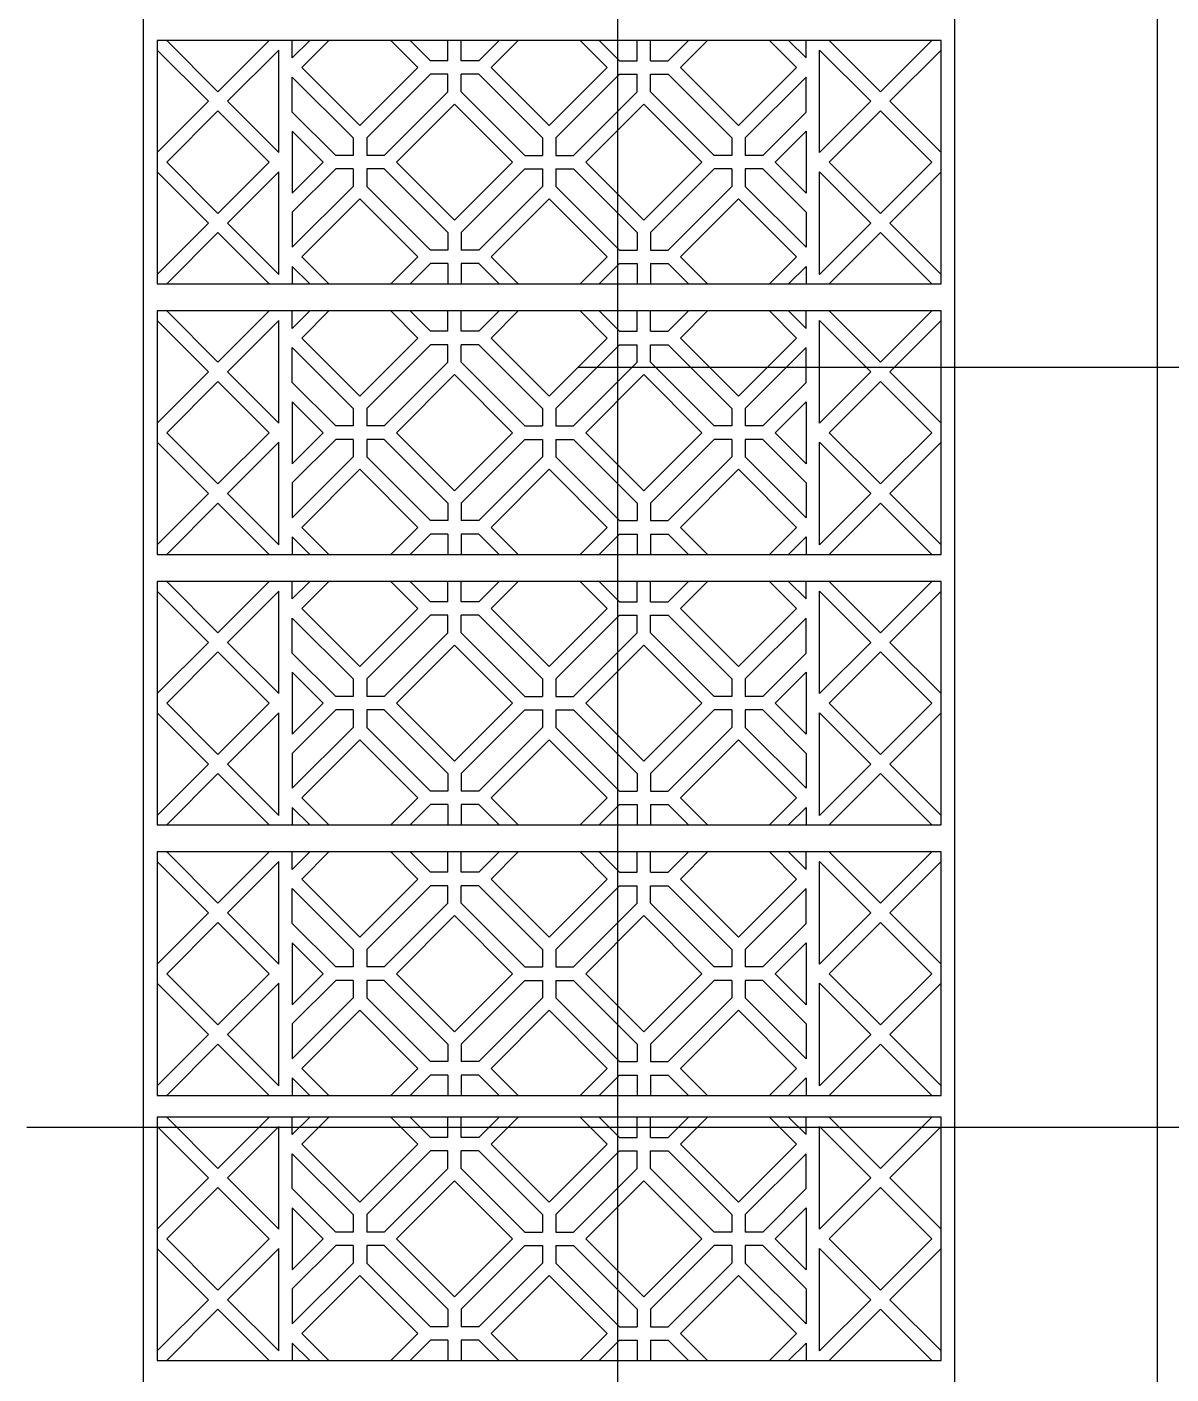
# Model space of a CAD drawing. Header units: metres. Extents: x 204 to 5299, y 190 to 6956.
# Drawn here: x 1020 to 1867, y 3712 to 4708 of the extents above; entities that cross this region are included whole.
import ezdxf

# ---------------------------------------------------------------- set-up
doc = ezdxf.new("R2010")
doc.units = ezdxf.units.M
for name, color, linetype in [('4', 4, 'Continuous'), ('7', 7, 'Continuous'), ('DIM', 3, 'Continuous')]:
    doc.layers.add(name, color=color, linetype=linetype)
doc.dimstyles.get("Standard").update_dxf_attribs({"dimtxt": 2.5, "dimasz": 2.5, "dimexe": 1.25, "dimexo": 0.625, "dimtad": 1, "dimcen": 2.5, "dimazin": 3, "dimtfac": 1, "dimtmove": 0, "dimatfit": 3})

msp = doc.modelspace()

# ---------------------------------------------------------------- linework, layer by layer
at = {"layer": '4'}
for p, q in [((1106.6, 3302.48), (1106.6, 5638.8)), ((1706.6, 3302.48), (1706.6, 5638.8)), ((1856.6, 3152.48), (1856.6, 5342.48))]:
    msp.add_line(p, q, dxfattribs=at)
at = {"layer": '7'}
for p, q in [((1116.6, 4691.42), (1154.53, 4653.49)), ((1123.68, 4698.49), (1161.6, 4660.57)), ((1199.53, 4698.49), (1161.6, 4660.57)), ((1206.6, 4691.42), (1168.68, 4653.49)), ((1206.6, 4615.57), (1206.6, 4691.42)), ((1229.53, 4698.49), (1216.6, 4685.57)), ((1216.6, 4685.57), (1216.6, 4698.49)), ((1243.68, 4698.49), (1223.68, 4678.49)), ((1309.53, 4678.49), (1289.53, 4698.49)), ((1318.68, 4683.49), (1303.68, 4698.49)), ((1331.6, 4683.49), (1331.6, 4698.49)), ((1341.6, 4683.49), (1341.6, 4698.49)), ((1354.53, 4683.49), (1369.53, 4698.49)), ((1363.68, 4678.49), (1383.68, 4698.49)), ((1429.53, 4698.49), (1449.53, 4678.49)), ((1443.68, 4698.49), (1458.68, 4683.49)), ((1471.6, 4683.49), (1471.6, 4698.49)), ((1481.6, 4683.49), (1481.6, 4698.49)), ((1509.53, 4698.49), (1494.53, 4683.49)), ((1523.68, 4698.49), (1503.68, 4678.49)), ((1589.53, 4678.49), (1569.53, 4698.49)), ((1596.6, 4685.57), (1583.68, 4698.49)), ((1596.6, 4685.57), (1596.6, 4698.49)), ((1606.6, 4615.57), (1606.6, 4691.42)), ((1606.6, 4691.42), (1644.53, 4653.49)), ((1613.68, 4698.49), (1651.6, 4660.57)), ((1689.53, 4698.49), (1651.6, 4660.57)), ((1696.6, 4691.42), (1658.68, 4653.49)), ((1331.6, 4683.49), (1318.68, 4683.49)), ((1331.6, 4683.49), (1318.68, 4683.49)), ((1354.53, 4683.49), (1341.6, 4683.49)), ((1354.53, 4683.49), (1341.6, 4683.49)), ((1458.68, 4683.49), (1471.6, 4683.49)), ((1458.68, 4683.49), (1471.6, 4683.49)), ((1481.6, 4683.49), (1494.53, 4683.49)), ((1481.6, 4683.49), (1494.53, 4683.49)), ((1216.6, 4671.42), (1261.6, 4626.42)), ((1216.6, 4645.57), (1216.6, 4671.42)), ((1223.68, 4678.49), (1266.6, 4635.57)), ((1266.6, 4635.57), (1309.53, 4678.49)), ((1271.6, 4626.42), (1318.68, 4673.49)), ((1331.6, 4673.49), (1318.68, 4673.49)), ((1331.6, 4660.57), (1331.6, 4673.49)), ((1341.6, 4660.57), (1341.6, 4673.49)), ((1354.53, 4673.49), (1341.6, 4673.49)), ((1401.6, 4626.42), (1354.53, 4673.49)), ((1406.6, 4635.57), (1363.68, 4678.49)), ((1449.53, 4678.49), (1406.6, 4635.57)), ((1458.68, 4673.49), (1411.6, 4626.42)), ((1458.68, 4673.49), (1471.6, 4673.49)), ((1471.6, 4660.57), (1471.6, 4673.49)), ((1481.6, 4660.57), (1481.6, 4673.49)), ((1481.6, 4673.49), (1494.53, 4673.49)), ((1494.53, 4673.49), (1541.6, 4626.42)), ((1503.68, 4678.49), (1546.6, 4635.57)), ((1546.6, 4635.57), (1589.53, 4678.49)), ((1551.6, 4626.42), (1596.6, 4671.42)), ((1596.6, 4645.57), (1596.6, 4671.42)), ((1154.53, 4653.49), (1116.6, 4615.57)), ((1168.68, 4653.49), (1206.6, 4615.57)), ((1284.53, 4613.49), (1331.6, 4660.57)), ((1293.68, 4608.49), (1336.6, 4651.42)), ((1379.53, 4608.49), (1336.6, 4651.42)), ((1388.68, 4613.49), (1341.6, 4660.57)), ((1471.6, 4660.57), (1424.53, 4613.49)), ((1476.6, 4651.42), (1433.68, 4608.49)), ((1476.6, 4651.42), (1519.53, 4608.49)), ((1481.6, 4660.57), (1528.68, 4613.49)), ((1644.53, 4653.49), (1606.6, 4615.57)), ((1658.68, 4653.49), (1696.6, 4615.57)), ((1161.6, 4646.42), (1123.68, 4608.49)), ((1161.6, 4646.42), (1199.53, 4608.49)), ((1216.6, 4645.57), (1248.68, 4613.49)), ((1596.6, 4645.57), (1564.53, 4613.49)), ((1651.6, 4646.42), (1613.68, 4608.49)), ((1651.6, 4646.42), (1689.53, 4608.49)), ((1216.6, 4631.42), (1239.53, 4608.49)), ((1216.6, 4631.42), (1216.6, 4585.57)), ((1261.6, 4626.42), (1261.6, 4613.49)), ((1271.6, 4626.42), (1271.6, 4613.49)), ((1401.6, 4626.42), (1401.6, 4613.49)), ((1411.6, 4626.42), (1411.6, 4613.49)), ((1541.6, 4626.42), (1541.6, 4613.49)), ((1551.6, 4626.42), (1551.6, 4613.49)), ((1596.6, 4631.42), (1573.68, 4608.49)), ((1596.6, 4631.42), (1596.6, 4585.57)), ((1261.6, 4613.49), (1248.68, 4613.49)), ((1284.53, 4613.49), (1271.6, 4613.49)), ((1388.68, 4613.49), (1401.6, 4613.49)), ((1411.6, 4613.49), (1424.53, 4613.49)), ((1541.6, 4613.49), (1528.68, 4613.49)), ((1564.53, 4613.49), (1551.6, 4613.49)), ((1161.6, 4570.57), (1123.68, 4608.49)), ((1161.6, 4570.57), (1199.53, 4608.49)), ((1216.6, 4585.57), (1239.53, 4608.49)), ((1216.6, 4571.42), (1248.68, 4603.49)), ((1261.6, 4603.49), (1248.68, 4603.49)), ((1261.6, 4603.49), (1261.6, 4590.57)), ((1271.6, 4603.49), (1271.6, 4590.57)), ((1284.53, 4603.49), (1271.6, 4603.49)), ((1284.53, 4603.49), (1331.6, 4556.42)), ((1293.68, 4608.49), (1336.6, 4565.57)), ((1379.53, 4608.49), (1336.6, 4565.57)), ((1388.68, 4603.49), (1341.6, 4556.42)), ((1388.68, 4603.49), (1401.6, 4603.49)), ((1388.68, 4603.49), (1401.6, 4603.49)), ((1401.6, 4603.49), (1401.6, 4590.57)), ((1411.6, 4603.49), (1424.53, 4603.49)), ((1411.6, 4603.49), (1424.53, 4603.49)), ((1411.6, 4603.49), (1411.6, 4590.57)), ((1471.6, 4556.42), (1424.53, 4603.49)), ((1476.6, 4565.57), (1433.68, 4608.49)), ((1476.6, 4565.57), (1519.53, 4608.49)), ((1481.6, 4556.42), (1528.68, 4603.49)), ((1541.6, 4603.49), (1528.68, 4603.49)), ((1541.6, 4603.49), (1541.6, 4590.57)), ((1551.6, 4603.49), (1551.6, 4590.57)), ((1564.53, 4603.49), (1551.6, 4603.49)), ((1596.6, 4571.42), (1564.53, 4603.49)), ((1596.6, 4585.57), (1573.68, 4608.49)), ((1651.6, 4570.57), (1613.68, 4608.49)), ((1651.6, 4570.57), (1689.53, 4608.49)), ((1154.53, 4563.49), (1116.6, 4601.42)), ((1168.68, 4563.49), (1206.6, 4601.42)), ((1206.6, 4525.57), (1206.6, 4601.42)), ((1644.53, 4563.49), (1606.6, 4601.42)), ((1606.6, 4525.57), (1606.6, 4601.42)), ((1658.68, 4563.49), (1696.6, 4601.42)), ((1216.6, 4545.57), (1261.6, 4590.57)), ((1271.6, 4590.57), (1318.68, 4543.49)), ((1401.6, 4590.57), (1354.53, 4543.49)), ((1458.68, 4543.49), (1411.6, 4590.57)), ((1494.53, 4543.49), (1541.6, 4590.57)), ((1551.6, 4590.57), (1596.6, 4545.57)), ((1223.68, 4538.49), (1266.6, 4581.42)), ((1266.6, 4581.42), (1309.53, 4538.49)), ((1406.6, 4581.42), (1363.68, 4538.49)), ((1449.53, 4538.49), (1406.6, 4581.42)), ((1503.68, 4538.49), (1546.6, 4581.42)), ((1546.6, 4581.42), (1589.53, 4538.49)), ((1116.6, 4525.57), (1154.53, 4563.49)), ((1206.6, 4525.57), (1168.68, 4563.49)), ((1216.6, 4571.42), (1216.6, 4545.57)), ((1596.6, 4571.42), (1596.6, 4545.57)), ((1606.6, 4525.57), (1644.53, 4563.49)), ((1696.6, 4525.57), (1658.68, 4563.49)), ((1123.68, 4518.49), (1161.6, 4556.42)), ((1199.53, 4518.49), (1161.6, 4556.42)), ((1331.6, 4556.42), (1331.6, 4543.49)), ((1341.6, 4556.42), (1341.6, 4543.49)), ((1471.6, 4556.42), (1471.6, 4543.49)), ((1481.6, 4556.42), (1481.6, 4543.49)), ((1613.68, 4518.49), (1651.6, 4556.42)), ((1689.53, 4518.49), (1651.6, 4556.42)), ((1331.6, 4543.49), (1318.68, 4543.49)), ((1354.53, 4543.49), (1341.6, 4543.49)), ((1458.68, 4543.49), (1471.6, 4543.49)), ((1481.6, 4543.49), (1494.53, 4543.49)), ((1243.68, 4518.49), (1223.68, 4538.49)), ((1309.53, 4538.49), (1289.53, 4518.49)), ((1318.68, 4533.49), (1303.68, 4518.49)), ((1331.6, 4533.49), (1318.68, 4533.49)), ((1331.6, 4533.49), (1331.6, 4518.49)), ((1341.6, 4533.49), (1341.6, 4518.49)), ((1354.53, 4533.49), (1341.6, 4533.49)), ((1354.53, 4533.49), (1369.53, 4518.49)), ((1363.68, 4538.49), (1383.68, 4518.49)), ((1429.53, 4518.49), (1449.53, 4538.49)), ((1443.68, 4518.49), (1458.68, 4533.49)), ((1458.68, 4533.49), (1471.6, 4533.49)), ((1471.6, 4533.49), (1471.6, 4518.49)), ((1481.6, 4533.49), (1494.53, 4533.49)), ((1481.6, 4533.49), (1481.6, 4518.49)), ((1509.53, 4518.49), (1494.53, 4533.49)), ((1523.68, 4518.49), (1503.68, 4538.49)), ((1589.53, 4538.49), (1569.53, 4518.49)), ((1216.6, 4531.42), (1216.6, 4518.49)), ((1229.53, 4518.49), (1216.6, 4531.42)), ((1596.6, 4531.42), (1583.68, 4518.49)), ((1596.6, 4531.42), (1596.6, 4518.49)), ((1123.68, 4498.49), (1161.6, 4460.57)), ((1199.53, 4498.49), (1161.6, 4460.57)), ((1229.53, 4498.49), (1216.6, 4485.57)), ((1216.6, 4485.57), (1216.6, 4498.49)), ((1243.68, 4498.49), (1223.68, 4478.49)), ((1309.53, 4478.49), (1289.53, 4498.49)), ((1318.68, 4483.49), (1303.68, 4498.49)), ((1331.6, 4483.49), (1331.6, 4498.49)), ((1341.6, 4483.49), (1341.6, 4498.49)), ((1354.53, 4483.49), (1369.53, 4498.49)), ((1363.68, 4478.49), (1383.68, 4498.49)), ((1429.53, 4498.49), (1449.53, 4478.49)), ((1443.68, 4498.49), (1458.68, 4483.49)), ((1471.6, 4483.49), (1471.6, 4498.49)), ((1481.6, 4483.49), (1481.6, 4498.49)), ((1509.53, 4498.49), (1494.53, 4483.49)), ((1523.68, 4498.49), (1503.68, 4478.49)), ((1589.53, 4478.49), (1569.53, 4498.49)), ((1596.6, 4485.57), (1583.68, 4498.49)), ((1596.6, 4485.57), (1596.6, 4498.49)), ((1613.68, 4498.49), (1651.6, 4460.57)), ((1689.53, 4498.49), (1651.6, 4460.57)), ((1116.6, 4491.42), (1154.53, 4453.49)), ((1206.6, 4491.42), (1168.68, 4453.49)), ((1206.6, 4415.57), (1206.6, 4491.42)), ((1331.6, 4483.49), (1318.68, 4483.49)), ((1331.6, 4483.49), (1318.68, 4483.49)), ((1354.53, 4483.49), (1341.6, 4483.49)), ((1354.53, 4483.49), (1341.6, 4483.49)), ((1458.68, 4483.49), (1471.6, 4483.49)), ((1458.68, 4483.49), (1471.6, 4483.49)), ((1481.6, 4483.49), (1494.53, 4483.49)), ((1481.6, 4483.49), (1494.53, 4483.49)), ((1606.6, 4415.57), (1606.6, 4491.42)), ((1606.6, 4491.42), (1644.53, 4453.49)), ((1696.6, 4491.42), (1658.68, 4453.49)), ((1223.68, 4478.49), (1266.6, 4435.57)), ((1266.6, 4435.57), (1309.53, 4478.49)), ((1271.6, 4426.42), (1318.68, 4473.49)), ((1331.6, 4473.49), (1318.68, 4473.49)), ((1331.6, 4460.57), (1331.6, 4473.49)), ((1341.6, 4460.57), (1341.6, 4473.49)), ((1354.53, 4473.49), (1341.6, 4473.49)), ((1401.6, 4426.42), (1354.53, 4473.49)), ((1406.6, 4435.57), (1363.68, 4478.49)), ((1449.53, 4478.49), (1406.6, 4435.57)), ((1458.68, 4473.49), (1411.6, 4426.42)), ((1458.68, 4473.49), (1471.6, 4473.49)), ((1471.6, 4460.57), (1471.6, 4473.49)), ((1481.6, 4460.57), (1481.6, 4473.49)), ((1481.6, 4473.49), (1494.53, 4473.49)), ((1494.53, 4473.49), (1541.6, 4426.42)), ((1503.68, 4478.49), (1546.6, 4435.57)), ((1546.6, 4435.57), (1589.53, 4478.49)), ((1216.6, 4471.42), (1261.6, 4426.42)), ((1216.6, 4445.57), (1216.6, 4471.42)), ((1551.6, 4426.42), (1596.6, 4471.42)), ((1596.6, 4445.57), (1596.6, 4471.42)), ((1154.53, 4453.49), (1116.6, 4415.57)), ((1168.68, 4453.49), (1206.6, 4415.57)), ((1284.53, 4413.49), (1331.6, 4460.57)), ((1388.68, 4413.49), (1341.6, 4460.57)), ((1471.6, 4460.57), (1424.53, 4413.49)), ((1481.6, 4460.57), (1528.68, 4413.49)), ((1644.53, 4453.49), (1606.6, 4415.57)), ((1658.68, 4453.49), (1696.6, 4415.57)), ((1161.6, 4446.42), (1123.68, 4408.49)), ((1161.6, 4446.42), (1199.53, 4408.49)), ((1216.6, 4445.57), (1248.68, 4413.49)), ((1293.68, 4408.49), (1336.6, 4451.42)), ((1379.53, 4408.49), (1336.6, 4451.42)), ((1476.6, 4451.42), (1433.68, 4408.49)), ((1476.6, 4451.42), (1519.53, 4408.49)), ((1596.6, 4445.57), (1564.53, 4413.49)), ((1651.6, 4446.42), (1613.68, 4408.49)), ((1651.6, 4446.42), (1689.53, 4408.49)), ((1216.6, 4431.42), (1239.53, 4408.49)), ((1216.6, 4431.42), (1216.6, 4385.57)), ((1261.6, 4426.42), (1261.6, 4413.49)), ((1271.6, 4426.42), (1271.6, 4413.49)), ((1401.6, 4426.42), (1401.6, 4413.49)), ((1411.6, 4426.42), (1411.6, 4413.49)), ((1541.6, 4426.42), (1541.6, 4413.49)), ((1551.6, 4426.42), (1551.6, 4413.49)), ((1596.6, 4431.42), (1573.68, 4408.49)), ((1596.6, 4431.42), (1596.6, 4385.57)), ((1261.6, 4413.49), (1248.68, 4413.49)), ((1284.53, 4413.49), (1271.6, 4413.49)), ((1388.68, 4413.49), (1401.6, 4413.49)), ((1411.6, 4413.49), (1424.53, 4413.49)), ((1541.6, 4413.49), (1528.68, 4413.49)), ((1564.53, 4413.49), (1551.6, 4413.49)), ((1161.6, 4370.57), (1123.68, 4408.49)), ((1161.6, 4370.57), (1199.53, 4408.49)), ((1216.6, 4385.57), (1239.53, 4408.49)), ((1216.6, 4371.42), (1248.68, 4403.49)), ((1261.6, 4403.49), (1248.68, 4403.49)), ((1261.6, 4403.49), (1261.6, 4390.57)), ((1271.6, 4403.49), (1271.6, 4390.57)), ((1284.53, 4403.49), (1271.6, 4403.49)), ((1284.53, 4403.49), (1331.6, 4356.42)), ((1293.68, 4408.49), (1336.6, 4365.57)), ((1379.53, 4408.49), (1336.6, 4365.57)), ((1388.68, 4403.49), (1341.6, 4356.42)), ((1388.68, 4403.49), (1401.6, 4403.49)), ((1388.68, 4403.49), (1401.6, 4403.49)), ((1401.6, 4403.49), (1401.6, 4390.57)), ((1411.6, 4403.49), (1424.53, 4403.49)), ((1411.6, 4403.49), (1424.53, 4403.49)), ((1411.6, 4403.49), (1411.6, 4390.57)), ((1471.6, 4356.42), (1424.53, 4403.49)), ((1476.6, 4365.57), (1433.68, 4408.49)), ((1476.6, 4365.57), (1519.53, 4408.49)), ((1481.6, 4356.42), (1528.68, 4403.49)), ((1541.6, 4403.49), (1528.68, 4403.49)), ((1541.6, 4403.49), (1541.6, 4390.57)), ((1551.6, 4403.49), (1551.6, 4390.57)), ((1564.53, 4403.49), (1551.6, 4403.49)), ((1596.6, 4371.42), (1564.53, 4403.49)), ((1596.6, 4385.57), (1573.68, 4408.49)), ((1651.6, 4370.57), (1613.68, 4408.49)), ((1651.6, 4370.57), (1689.53, 4408.49)), ((1154.53, 4363.49), (1116.6, 4401.42)), ((1168.68, 4363.49), (1206.6, 4401.42)), ((1206.6, 4325.57), (1206.6, 4401.42)), ((1644.53, 4363.49), (1606.6, 4401.42)), ((1606.6, 4325.57), (1606.6, 4401.42)), ((1658.68, 4363.49), (1696.6, 4401.42)), ((1216.6, 4345.57), (1261.6, 4390.57)), ((1271.6, 4390.57), (1318.68, 4343.49)), ((1401.6, 4390.57), (1354.53, 4343.49)), ((1458.68, 4343.49), (1411.6, 4390.57)), ((1494.53, 4343.49), (1541.6, 4390.57)), ((1551.6, 4390.57), (1596.6, 4345.57)), ((1223.68, 4338.49), (1266.6, 4381.42)), ((1266.6, 4381.42), (1309.53, 4338.49)), ((1406.6, 4381.42), (1363.68, 4338.49)), ((1449.53, 4338.49), (1406.6, 4381.42)), ((1503.68, 4338.49), (1546.6, 4381.42)), ((1546.6, 4381.42), (1589.53, 4338.49)), ((1116.6, 4325.57), (1154.53, 4363.49)), ((1206.6, 4325.57), (1168.68, 4363.49)), ((1216.6, 4371.42), (1216.6, 4345.57)), ((1596.6, 4371.42), (1596.6, 4345.57)), ((1606.6, 4325.57), (1644.53, 4363.49)), ((1696.6, 4325.57), (1658.68, 4363.49)), ((1123.68, 4318.49), (1161.6, 4356.42)), ((1199.53, 4318.49), (1161.6, 4356.42)), ((1331.6, 4356.42), (1331.6, 4343.49)), ((1341.6, 4356.42), (1341.6, 4343.49)), ((1471.6, 4356.42), (1471.6, 4343.49)), ((1481.6, 4356.42), (1481.6, 4343.49)), ((1613.68, 4318.49), (1651.6, 4356.42)), ((1689.53, 4318.49), (1651.6, 4356.42)), ((1331.6, 4343.49), (1318.68, 4343.49)), ((1354.53, 4343.49), (1341.6, 4343.49)), ((1458.68, 4343.49), (1471.6, 4343.49)), ((1481.6, 4343.49), (1494.53, 4343.49)), ((1243.68, 4318.49), (1223.68, 4338.49)), ((1309.53, 4338.49), (1289.53, 4318.49)), ((1318.68, 4333.49), (1303.68, 4318.49)), ((1331.6, 4333.49), (1318.68, 4333.49)), ((1331.6, 4333.49), (1331.6, 4318.49)), ((1341.6, 4333.49), (1341.6, 4318.49)), ((1354.53, 4333.49), (1341.6, 4333.49)), ((1354.53, 4333.49), (1369.53, 4318.49)), ((1363.68, 4338.49), (1383.68, 4318.49)), ((1429.53, 4318.49), (1449.53, 4338.49)), ((1443.68, 4318.49), (1458.68, 4333.49)), ((1458.68, 4333.49), (1471.6, 4333.49)), ((1471.6, 4333.49), (1471.6, 4318.49)), ((1481.6, 4333.49), (1494.53, 4333.49)), ((1481.6, 4333.49), (1481.6, 4318.49)), ((1509.53, 4318.49), (1494.53, 4333.49)), ((1523.68, 4318.49), (1503.68, 4338.49)), ((1589.53, 4338.49), (1569.53, 4318.49)), ((1216.6, 4331.42), (1216.6, 4318.49)), ((1229.53, 4318.49), (1216.6, 4331.42)), ((1596.6, 4331.42), (1583.68, 4318.49)), ((1596.6, 4331.42), (1596.6, 4318.49)), ((1123.68, 4298.49), (1161.6, 4260.57)), ((1199.53, 4298.49), (1161.6, 4260.57)), ((1229.53, 4298.49), (1216.6, 4285.57)), ((1216.6, 4285.57), (1216.6, 4298.49)), ((1243.68, 4298.49), (1223.68, 4278.49)), ((1309.53, 4278.49), (1289.53, 4298.49)), ((1318.68, 4283.49), (1303.68, 4298.49)), ((1331.6, 4283.49), (1331.6, 4298.49)), ((1341.6, 4283.49), (1341.6, 4298.49)), ((1354.53, 4283.49), (1369.53, 4298.49)), ((1363.68, 4278.49), (1383.68, 4298.49)), ((1429.53, 4298.49), (1449.53, 4278.49)), ((1443.68, 4298.49), (1458.68, 4283.49)), ((1471.6, 4283.49), (1471.6, 4298.49)), ((1481.6, 4283.49), (1481.6, 4298.49)), ((1509.53, 4298.49), (1494.53, 4283.49)), ((1523.68, 4298.49), (1503.68, 4278.49)), ((1589.53, 4278.49), (1569.53, 4298.49)), ((1596.6, 4285.57), (1583.68, 4298.49)), ((1596.6, 4285.57), (1596.6, 4298.49)), ((1613.68, 4298.49), (1651.6, 4260.57)), ((1689.53, 4298.49), (1651.6, 4260.57)), ((1116.6, 4291.42), (1154.53, 4253.49)), ((1206.6, 4291.42), (1168.68, 4253.49)), ((1206.6, 4215.57), (1206.6, 4291.42)), ((1331.6, 4283.49), (1318.68, 4283.49)), ((1331.6, 4283.49), (1318.68, 4283.49)), ((1354.53, 4283.49), (1341.6, 4283.49)), ((1354.53, 4283.49), (1341.6, 4283.49)), ((1458.68, 4283.49), (1471.6, 4283.49)), ((1458.68, 4283.49), (1471.6, 4283.49)), ((1481.6, 4283.49), (1494.53, 4283.49)), ((1481.6, 4283.49), (1494.53, 4283.49)), ((1606.6, 4215.57), (1606.6, 4291.42)), ((1606.6, 4291.42), (1644.53, 4253.49)), ((1696.6, 4291.42), (1658.68, 4253.49)), ((1223.68, 4278.49), (1266.6, 4235.57)), ((1266.6, 4235.57), (1309.53, 4278.49)), ((1271.6, 4226.42), (1318.68, 4273.49)), ((1331.6, 4273.49), (1318.68, 4273.49)), ((1331.6, 4260.57), (1331.6, 4273.49)), ((1341.6, 4260.57), (1341.6, 4273.49)), ((1354.53, 4273.49), (1341.6, 4273.49)), ((1401.6, 4226.42), (1354.53, 4273.49)), ((1406.6, 4235.57), (1363.68, 4278.49)), ((1449.53, 4278.49), (1406.6, 4235.57)), ((1458.68, 4273.49), (1411.6, 4226.42)), ((1458.68, 4273.49), (1471.6, 4273.49)), ((1471.6, 4260.57), (1471.6, 4273.49)), ((1481.6, 4260.57), (1481.6, 4273.49)), ((1481.6, 4273.49), (1494.53, 4273.49)), ((1494.53, 4273.49), (1541.6, 4226.42)), ((1503.68, 4278.49), (1546.6, 4235.57)), ((1546.6, 4235.57), (1589.53, 4278.49)), ((1216.6, 4271.42), (1261.6, 4226.42)), ((1216.6, 4245.57), (1216.6, 4271.42)), ((1551.6, 4226.42), (1596.6, 4271.42)), ((1596.6, 4245.57), (1596.6, 4271.42)), ((1154.53, 4253.49), (1116.6, 4215.57)), ((1168.68, 4253.49), (1206.6, 4215.57)), ((1284.53, 4213.49), (1331.6, 4260.57)), ((1388.68, 4213.49), (1341.6, 4260.57)), ((1471.6, 4260.57), (1424.53, 4213.49)), ((1481.6, 4260.57), (1528.68, 4213.49)), ((1644.53, 4253.49), (1606.6, 4215.57)), ((1658.68, 4253.49), (1696.6, 4215.57)), ((1161.6, 4246.42), (1123.68, 4208.49)), ((1161.6, 4246.42), (1199.53, 4208.49)), ((1216.6, 4245.57), (1248.68, 4213.49)), ((1293.68, 4208.49), (1336.6, 4251.42)), ((1379.53, 4208.49), (1336.6, 4251.42)), ((1476.6, 4251.42), (1433.68, 4208.49)), ((1476.6, 4251.42), (1519.53, 4208.49)), ((1596.6, 4245.57), (1564.53, 4213.49)), ((1651.6, 4246.42), (1613.68, 4208.49)), ((1651.6, 4246.42), (1689.53, 4208.49)), ((1216.6, 4231.42), (1239.53, 4208.49)), ((1216.6, 4231.42), (1216.6, 4185.57)), ((1261.6, 4226.42), (1261.6, 4213.49)), ((1271.6, 4226.42), (1271.6, 4213.49)), ((1401.6, 4226.42), (1401.6, 4213.49)), ((1411.6, 4226.42), (1411.6, 4213.49)), ((1541.6, 4226.42), (1541.6, 4213.49)), ((1551.6, 4226.42), (1551.6, 4213.49)), ((1596.6, 4231.42), (1573.68, 4208.49)), ((1596.6, 4231.42), (1596.6, 4185.57)), ((1261.6, 4213.49), (1248.68, 4213.49)), ((1284.53, 4213.49), (1271.6, 4213.49)), ((1388.68, 4213.49), (1401.6, 4213.49)), ((1411.6, 4213.49), (1424.53, 4213.49)), ((1541.6, 4213.49), (1528.68, 4213.49)), ((1564.53, 4213.49), (1551.6, 4213.49)), ((1161.6, 4170.57), (1123.68, 4208.49)), ((1161.6, 4170.57), (1199.53, 4208.49)), ((1216.6, 4185.57), (1239.53, 4208.49)), ((1216.6, 4171.42), (1248.68, 4203.49)), ((1261.6, 4203.49), (1248.68, 4203.49)), ((1261.6, 4203.49), (1261.6, 4190.57)), ((1271.6, 4203.49), (1271.6, 4190.57)), ((1284.53, 4203.49), (1271.6, 4203.49)), ((1284.53, 4203.49), (1331.6, 4156.42)), ((1293.68, 4208.49), (1336.6, 4165.57)), ((1379.53, 4208.49), (1336.6, 4165.57)), ((1388.68, 4203.49), (1341.6, 4156.42)), ((1388.68, 4203.49), (1401.6, 4203.49)), ((1388.68, 4203.49), (1401.6, 4203.49)), ((1401.6, 4203.49), (1401.6, 4190.57)), ((1411.6, 4203.49), (1424.53, 4203.49)), ((1411.6, 4203.49), (1424.53, 4203.49)), ((1411.6, 4203.49), (1411.6, 4190.57)), ((1471.6, 4156.42), (1424.53, 4203.49)), ((1476.6, 4165.57), (1433.68, 4208.49)), ((1476.6, 4165.57), (1519.53, 4208.49)), ((1481.6, 4156.42), (1528.68, 4203.49)), ((1541.6, 4203.49), (1528.68, 4203.49)), ((1541.6, 4203.49), (1541.6, 4190.57)), ((1551.6, 4203.49), (1551.6, 4190.57)), ((1564.53, 4203.49), (1551.6, 4203.49)), ((1596.6, 4171.42), (1564.53, 4203.49)), ((1596.6, 4185.57), (1573.68, 4208.49)), ((1651.6, 4170.57), (1613.68, 4208.49)), ((1651.6, 4170.57), (1689.53, 4208.49)), ((1154.53, 4163.49), (1116.6, 4201.42)), ((1168.68, 4163.49), (1206.6, 4201.42)), ((1206.6, 4125.57), (1206.6, 4201.42)), ((1644.53, 4163.49), (1606.6, 4201.42)), ((1606.6, 4125.57), (1606.6, 4201.42)), ((1658.68, 4163.49), (1696.6, 4201.42)), ((1216.6, 4145.57), (1261.6, 4190.57)), ((1271.6, 4190.57), (1318.68, 4143.49)), ((1401.6, 4190.57), (1354.53, 4143.49)), ((1458.68, 4143.49), (1411.6, 4190.57)), ((1494.53, 4143.49), (1541.6, 4190.57)), ((1551.6, 4190.57), (1596.6, 4145.57)), ((1223.68, 4138.49), (1266.6, 4181.42)), ((1266.6, 4181.42), (1309.53, 4138.49)), ((1406.6, 4181.42), (1363.68, 4138.49)), ((1449.53, 4138.49), (1406.6, 4181.42)), ((1503.68, 4138.49), (1546.6, 4181.42)), ((1546.6, 4181.42), (1589.53, 4138.49)), ((1116.6, 4125.57), (1154.53, 4163.49)), ((1206.6, 4125.57), (1168.68, 4163.49)), ((1216.6, 4171.42), (1216.6, 4145.57)), ((1596.6, 4171.42), (1596.6, 4145.57)), ((1606.6, 4125.57), (1644.53, 4163.49)), ((1696.6, 4125.57), (1658.68, 4163.49)), ((1123.68, 4118.49), (1161.6, 4156.42)), ((1199.53, 4118.49), (1161.6, 4156.42)), ((1331.6, 4156.42), (1331.6, 4143.49)), ((1341.6, 4156.42), (1341.6, 4143.49)), ((1471.6, 4156.42), (1471.6, 4143.49)), ((1481.6, 4156.42), (1481.6, 4143.49)), ((1613.68, 4118.49), (1651.6, 4156.42)), ((1689.53, 4118.49), (1651.6, 4156.42)), ((1331.6, 4143.49), (1318.68, 4143.49)), ((1354.53, 4143.49), (1341.6, 4143.49)), ((1458.68, 4143.49), (1471.6, 4143.49)), ((1481.6, 4143.49), (1494.53, 4143.49)), ((1243.68, 4118.49), (1223.68, 4138.49)), ((1309.53, 4138.49), (1289.53, 4118.49)), ((1318.68, 4133.49), (1303.68, 4118.49)), ((1331.6, 4133.49), (1318.68, 4133.49)), ((1331.6, 4133.49), (1331.6, 4118.49)), ((1341.6, 4133.49), (1341.6, 4118.49)), ((1354.53, 4133.49), (1341.6, 4133.49)), ((1354.53, 4133.49), (1369.53, 4118.49)), ((1363.68, 4138.49), (1383.68, 4118.49)), ((1429.53, 4118.49), (1449.53, 4138.49)), ((1443.68, 4118.49), (1458.68, 4133.49)), ((1458.68, 4133.49), (1471.6, 4133.49)), ((1471.6, 4133.49), (1471.6, 4118.49)), ((1481.6, 4133.49), (1494.53, 4133.49)), ((1481.6, 4133.49), (1481.6, 4118.49)), ((1509.53, 4118.49), (1494.53, 4133.49)), ((1523.68, 4118.49), (1503.68, 4138.49)), ((1589.53, 4138.49), (1569.53, 4118.49)), ((1216.6, 4131.42), (1216.6, 4118.49)), ((1229.53, 4118.49), (1216.6, 4131.42)), ((1596.6, 4131.42), (1583.68, 4118.49)), ((1596.6, 4131.42), (1596.6, 4118.49)), ((1123.68, 4098.49), (1161.6, 4060.57)), ((1199.53, 4098.49), (1161.6, 4060.57)), ((1229.53, 4098.49), (1216.6, 4085.57)), ((1216.6, 4085.57), (1216.6, 4098.49)), ((1243.68, 4098.49), (1223.68, 4078.49)), ((1309.53, 4078.49), (1289.53, 4098.49)), ((1318.68, 4083.49), (1303.68, 4098.49)), ((1331.6, 4083.49), (1331.6, 4098.49)), ((1341.6, 4083.49), (1341.6, 4098.49)), ((1354.53, 4083.49), (1369.53, 4098.49)), ((1363.68, 4078.49), (1383.68, 4098.49)), ((1429.53, 4098.49), (1449.53, 4078.49)), ((1443.68, 4098.49), (1458.68, 4083.49)), ((1471.6, 4083.49), (1471.6, 4098.49)), ((1481.6, 4083.49), (1481.6, 4098.49)), ((1509.53, 4098.49), (1494.53, 4083.49)), ((1523.68, 4098.49), (1503.68, 4078.49)), ((1589.53, 4078.49), (1569.53, 4098.49)), ((1596.6, 4085.57), (1583.68, 4098.49)), ((1596.6, 4085.57), (1596.6, 4098.49)), ((1613.68, 4098.49), (1651.6, 4060.57)), ((1689.53, 4098.49), (1651.6, 4060.57)), ((1116.6, 4091.42), (1154.53, 4053.49)), ((1206.6, 4091.42), (1168.68, 4053.49)), ((1206.6, 4015.57), (1206.6, 4091.42)), ((1606.6, 4015.57), (1606.6, 4091.42)), ((1606.6, 4091.42), (1644.53, 4053.49)), ((1696.6, 4091.42), (1658.68, 4053.49)), ((1223.68, 4078.49), (1266.6, 4035.57)), ((1266.6, 4035.57), (1309.53, 4078.49)), ((1331.6, 4083.49), (1318.68, 4083.49)), ((1331.6, 4083.49), (1318.68, 4083.49)), ((1354.53, 4083.49), (1341.6, 4083.49)), ((1354.53, 4083.49), (1341.6, 4083.49)), ((1406.6, 4035.57), (1363.68, 4078.49)), ((1449.53, 4078.49), (1406.6, 4035.57)), ((1458.68, 4083.49), (1471.6, 4083.49)), ((1458.68, 4083.49), (1471.6, 4083.49)), ((1481.6, 4083.49), (1494.53, 4083.49)), ((1481.6, 4083.49), (1494.53, 4083.49)), ((1503.68, 4078.49), (1546.6, 4035.57)), ((1546.6, 4035.57), (1589.53, 4078.49)), ((1216.6, 4071.42), (1261.6, 4026.42)), ((1216.6, 4045.57), (1216.6, 4071.42)), ((1271.6, 4026.42), (1318.68, 4073.49)), ((1331.6, 4073.49), (1318.68, 4073.49)), ((1331.6, 4060.57), (1331.6, 4073.49)), ((1341.6, 4060.57), (1341.6, 4073.49)), ((1354.53, 4073.49), (1341.6, 4073.49)), ((1401.6, 4026.42), (1354.53, 4073.49)), ((1458.68, 4073.49), (1411.6, 4026.42)), ((1458.68, 4073.49), (1471.6, 4073.49)), ((1471.6, 4060.57), (1471.6, 4073.49)), ((1481.6, 4060.57), (1481.6, 4073.49)), ((1481.6, 4073.49), (1494.53, 4073.49)), ((1494.53, 4073.49), (1541.6, 4026.42)), ((1551.6, 4026.42), (1596.6, 4071.42)), ((1596.6, 4045.57), (1596.6, 4071.42)), ((1284.53, 4013.49), (1331.6, 4060.57)), ((1388.68, 4013.49), (1341.6, 4060.57)), ((1471.6, 4060.57), (1424.53, 4013.49)), ((1481.6, 4060.57), (1528.68, 4013.49)), ((1154.53, 4053.49), (1116.6, 4015.57)), ((1161.6, 4046.42), (1123.68, 4008.49)), ((1161.6, 4046.42), (1199.53, 4008.49)), ((1168.68, 4053.49), (1206.6, 4015.57)), ((1216.6, 4045.57), (1248.68, 4013.49)), ((1293.68, 4008.49), (1336.6, 4051.42)), ((1379.53, 4008.49), (1336.6, 4051.42)), ((1476.6, 4051.42), (1433.68, 4008.49)), ((1476.6, 4051.42), (1519.53, 4008.49)), ((1596.6, 4045.57), (1564.53, 4013.49)), ((1644.53, 4053.49), (1606.6, 4015.57)), ((1651.6, 4046.42), (1613.68, 4008.49)), ((1651.6, 4046.42), (1689.53, 4008.49)), ((1658.68, 4053.49), (1696.6, 4015.57)), ((1216.6, 4031.42), (1239.53, 4008.49)), ((1216.6, 4031.42), (1216.6, 3985.57)), ((1261.6, 4026.42), (1261.6, 4013.49)), ((1271.6, 4026.42), (1271.6, 4013.49)), ((1401.6, 4026.42), (1401.6, 4013.49)), ((1411.6, 4026.42), (1411.6, 4013.49)), ((1541.6, 4026.42), (1541.6, 4013.49)), ((1551.6, 4026.42), (1551.6, 4013.49)), ((1596.6, 4031.42), (1573.68, 4008.49)), ((1596.6, 4031.42), (1596.6, 3985.57)), ((1161.6, 3970.57), (1123.68, 4008.49)), ((1161.6, 3970.57), (1199.53, 4008.49)), ((1216.6, 3985.57), (1239.53, 4008.49)), ((1261.6, 4013.49), (1248.68, 4013.49)), ((1284.53, 4013.49), (1271.6, 4013.49)), ((1293.68, 4008.49), (1336.6, 3965.57)), ((1379.53, 4008.49), (1336.6, 3965.57)), ((1388.68, 4013.49), (1401.6, 4013.49)), ((1411.6, 4013.49), (1424.53, 4013.49)), ((1476.6, 3965.57), (1433.68, 4008.49)), ((1476.6, 3965.57), (1519.53, 4008.49)), ((1541.6, 4013.49), (1528.68, 4013.49)), ((1564.53, 4013.49), (1551.6, 4013.49)), ((1596.6, 3985.57), (1573.68, 4008.49)), ((1651.6, 3970.57), (1613.68, 4008.49)), ((1651.6, 3970.57), (1689.53, 4008.49)), ((1154.53, 3963.49), (1116.6, 4001.42)), ((1168.68, 3963.49), (1206.6, 4001.42)), ((1206.6, 3925.57), (1206.6, 4001.42)), ((1216.6, 3971.42), (1248.68, 4003.49)), ((1261.6, 4003.49), (1248.68, 4003.49)), ((1261.6, 4003.49), (1261.6, 3990.57)), ((1271.6, 4003.49), (1271.6, 3990.57)), ((1284.53, 4003.49), (1271.6, 4003.49)), ((1284.53, 4003.49), (1331.6, 3956.42)), ((1388.68, 4003.49), (1341.6, 3956.42)), ((1388.68, 4003.49), (1401.6, 4003.49)), ((1388.68, 4003.49), (1401.6, 4003.49)), ((1401.6, 4003.49), (1401.6, 3990.57)), ((1411.6, 4003.49), (1424.53, 4003.49)), ((1411.6, 4003.49), (1424.53, 4003.49)), ((1411.6, 4003.49), (1411.6, 3990.57)), ((1471.6, 3956.42), (1424.53, 4003.49)), ((1481.6, 3956.42), (1528.68, 4003.49)), ((1541.6, 4003.49), (1528.68, 4003.49)), ((1541.6, 4003.49), (1541.6, 3990.57)), ((1551.6, 4003.49), (1551.6, 3990.57)), ((1564.53, 4003.49), (1551.6, 4003.49)), ((1596.6, 3971.42), (1564.53, 4003.49)), ((1644.53, 3963.49), (1606.6, 4001.42)), ((1606.6, 3925.57), (1606.6, 4001.42)), ((1658.68, 3963.49), (1696.6, 4001.42)), ((1216.6, 3945.57), (1261.6, 3990.57)), ((1271.6, 3990.57), (1318.68, 3943.49)), ((1401.6, 3990.57), (1354.53, 3943.49)), ((1458.68, 3943.49), (1411.6, 3990.57)), ((1494.53, 3943.49), (1541.6, 3990.57)), ((1551.6, 3990.57), (1596.6, 3945.57)), ((1223.68, 3938.49), (1266.6, 3981.42)), ((1266.6, 3981.42), (1309.53, 3938.49)), ((1406.6, 3981.42), (1363.68, 3938.49)), ((1449.53, 3938.49), (1406.6, 3981.42)), ((1503.68, 3938.49), (1546.6, 3981.42)), ((1546.6, 3981.42), (1589.53, 3938.49)), ((1216.6, 3971.42), (1216.6, 3945.57)), ((1596.6, 3971.42), (1596.6, 3945.57)), ((1116.6, 3925.57), (1154.53, 3963.49)), ((1123.68, 3918.49), (1161.6, 3956.42)), ((1199.53, 3918.49), (1161.6, 3956.42)), ((1206.6, 3925.57), (1168.68, 3963.49)), ((1331.6, 3956.42), (1331.6, 3943.49)), ((1341.6, 3956.42), (1341.6, 3943.49)), ((1471.6, 3956.42), (1471.6, 3943.49)), ((1481.6, 3956.42), (1481.6, 3943.49)), ((1606.6, 3925.57), (1644.53, 3963.49)), ((1613.68, 3918.49), (1651.6, 3956.42)), ((1689.53, 3918.49), (1651.6, 3956.42)), ((1696.6, 3925.57), (1658.68, 3963.49)), ((1243.68, 3918.49), (1223.68, 3938.49)), ((1309.53, 3938.49), (1289.53, 3918.49)), ((1331.6, 3943.49), (1318.68, 3943.49)), ((1354.53, 3943.49), (1341.6, 3943.49)), ((1363.68, 3938.49), (1383.68, 3918.49)), ((1429.53, 3918.49), (1449.53, 3938.49)), ((1458.68, 3943.49), (1471.6, 3943.49)), ((1481.6, 3943.49), (1494.53, 3943.49)), ((1523.68, 3918.49), (1503.68, 3938.49)), ((1589.53, 3938.49), (1569.53, 3918.49)), ((1216.6, 3931.42), (1216.6, 3918.49)), ((1229.53, 3918.49), (1216.6, 3931.42)), ((1318.68, 3933.49), (1303.68, 3918.49)), ((1331.6, 3933.49), (1318.68, 3933.49)), ((1331.6, 3933.49), (1331.6, 3918.49)), ((1341.6, 3933.49), (1341.6, 3918.49)), ((1354.53, 3933.49), (1341.6, 3933.49)), ((1354.53, 3933.49), (1369.53, 3918.49)), ((1443.68, 3918.49), (1458.68, 3933.49)), ((1458.68, 3933.49), (1471.6, 3933.49)), ((1471.6, 3933.49), (1471.6, 3918.49)), ((1481.6, 3933.49), (1494.53, 3933.49)), ((1481.6, 3933.49), (1481.6, 3918.49)), ((1509.53, 3918.49), (1494.53, 3933.49)), ((1596.6, 3931.42), (1583.68, 3918.49)), ((1596.6, 3931.42), (1596.6, 3918.49)), ((1116.6, 3895.41), (1154.53, 3857.48)), ((1123.68, 3902.48), (1161.6, 3864.56)), ((1199.53, 3902.48), (1161.6, 3864.56)), ((1206.6, 3895.41), (1168.68, 3857.48)), ((1206.6, 3819.56), (1206.6, 3895.41)), ((1229.53, 3902.48), (1216.6, 3889.56)), ((1216.6, 3889.56), (1216.6, 3902.48)), ((1243.68, 3902.48), (1223.68, 3882.48)), ((1309.53, 3882.48), (1289.53, 3902.48)), ((1318.68, 3887.48), (1303.68, 3902.48)), ((1331.6, 3887.48), (1331.6, 3902.48)), ((1341.6, 3887.48), (1341.6, 3902.48)), ((1354.53, 3887.48), (1369.53, 3902.48)), ((1363.68, 3882.48), (1383.68, 3902.48)), ((1429.53, 3902.48), (1449.53, 3882.48)), ((1443.68, 3902.48), (1458.68, 3887.48)), ((1471.6, 3887.48), (1471.6, 3902.48)), ((1481.6, 3887.48), (1481.6, 3902.48)), ((1509.53, 3902.48), (1494.53, 3887.48)), ((1523.68, 3902.48), (1503.68, 3882.48)), ((1589.53, 3882.48), (1569.53, 3902.48)), ((1596.6, 3889.56), (1583.68, 3902.48)), ((1596.6, 3889.56), (1596.6, 3902.48)), ((1606.6, 3819.56), (1606.6, 3895.41)), ((1606.6, 3895.41), (1644.53, 3857.48)), ((1613.68, 3902.48), (1651.6, 3864.56)), ((1689.53, 3902.48), (1651.6, 3864.56)), ((1696.6, 3895.41), (1658.68, 3857.48)), ((1331.6, 3887.48), (1318.68, 3887.48)), ((1331.6, 3887.48), (1318.68, 3887.48)), ((1354.53, 3887.48), (1341.6, 3887.48)), ((1354.53, 3887.48), (1341.6, 3887.48)), ((1458.68, 3887.48), (1471.6, 3887.48)), ((1458.68, 3887.48), (1471.6, 3887.48)), ((1481.6, 3887.48), (1494.53, 3887.48)), ((1481.6, 3887.48), (1494.53, 3887.48)), ((1216.6, 3875.41), (1261.6, 3830.41)), ((1216.6, 3849.56), (1216.6, 3875.41)), ((1223.68, 3882.48), (1266.6, 3839.56)), ((1266.6, 3839.56), (1309.53, 3882.48)), ((1271.6, 3830.41), (1318.68, 3877.48)), ((1331.6, 3877.48), (1318.68, 3877.48)), ((1331.6, 3864.56), (1331.6, 3877.48)), ((1341.6, 3864.56), (1341.6, 3877.48)), ((1354.53, 3877.48), (1341.6, 3877.48)), ((1401.6, 3830.41), (1354.53, 3877.48)), ((1406.6, 3839.56), (1363.68, 3882.48)), ((1449.53, 3882.48), (1406.6, 3839.56)), ((1458.68, 3877.48), (1411.6, 3830.41)), ((1458.68, 3877.48), (1471.6, 3877.48)), ((1471.6, 3864.56), (1471.6, 3877.48)), ((1481.6, 3864.56), (1481.6, 3877.48)), ((1481.6, 3877.48), (1494.53, 3877.48)), ((1494.53, 3877.48), (1541.6, 3830.41)), ((1503.68, 3882.48), (1546.6, 3839.56)), ((1546.6, 3839.56), (1589.53, 3882.48)), ((1551.6, 3830.41), (1596.6, 3875.41)), ((1596.6, 3849.56), (1596.6, 3875.41)), ((1284.53, 3817.48), (1331.6, 3864.56)), ((1388.68, 3817.48), (1341.6, 3864.56)), ((1471.6, 3864.56), (1424.53, 3817.48)), ((1481.6, 3864.56), (1528.68, 3817.48)), ((1154.53, 3857.48), (1116.6, 3819.56)), ((1168.68, 3857.48), (1206.6, 3819.56)), ((1293.68, 3812.48), (1336.6, 3855.41)), ((1379.53, 3812.48), (1336.6, 3855.41)), ((1476.6, 3855.41), (1433.68, 3812.48)), ((1476.6, 3855.41), (1519.53, 3812.48)), ((1644.53, 3857.48), (1606.6, 3819.56)), ((1658.68, 3857.48), (1696.6, 3819.56)), ((1161.6, 3850.41), (1123.68, 3812.48)), ((1161.6, 3850.41), (1199.53, 3812.48)), ((1216.6, 3849.56), (1248.68, 3817.48)), ((1596.6, 3849.56), (1564.53, 3817.48)), ((1651.6, 3850.41), (1613.68, 3812.48)), ((1651.6, 3850.41), (1689.53, 3812.48)), ((1216.6, 3835.41), (1239.53, 3812.48)), ((1216.6, 3835.41), (1216.6, 3789.56)), ((1596.6, 3835.41), (1573.68, 3812.48)), ((1596.6, 3835.41), (1596.6, 3789.56)), ((1261.6, 3830.41), (1261.6, 3817.48)), ((1271.6, 3830.41), (1271.6, 3817.48)), ((1401.6, 3830.41), (1401.6, 3817.48)), ((1411.6, 3830.41), (1411.6, 3817.48)), ((1541.6, 3830.41), (1541.6, 3817.48)), ((1551.6, 3830.41), (1551.6, 3817.48)), ((1261.6, 3817.48), (1248.68, 3817.48)), ((1284.53, 3817.48), (1271.6, 3817.48)), ((1388.68, 3817.48), (1401.6, 3817.48)), ((1411.6, 3817.48), (1424.53, 3817.48)), ((1541.6, 3817.48), (1528.68, 3817.48)), ((1564.53, 3817.48), (1551.6, 3817.48)), ((1154.53, 3767.48), (1116.6, 3805.41)), ((1161.6, 3774.56), (1123.68, 3812.48)), ((1161.6, 3774.56), (1199.53, 3812.48)), ((1168.68, 3767.48), (1206.6, 3805.41)), ((1206.6, 3729.56), (1206.6, 3805.41)), ((1216.6, 3789.56), (1239.53, 3812.48)), ((1216.6, 3775.41), (1248.68, 3807.48)), ((1261.6, 3807.48), (1248.68, 3807.48)), ((1261.6, 3807.48), (1261.6, 3794.56)), ((1271.6, 3807.48), (1271.6, 3794.56)), ((1284.53, 3807.48), (1271.6, 3807.48)), ((1284.53, 3807.48), (1331.6, 3760.41)), ((1293.68, 3812.48), (1336.6, 3769.56)), ((1379.53, 3812.48), (1336.6, 3769.56)), ((1388.68, 3807.48), (1341.6, 3760.41)), ((1388.68, 3807.48), (1401.6, 3807.48)), ((1388.68, 3807.48), (1401.6, 3807.48)), ((1401.6, 3807.48), (1401.6, 3794.56)), ((1411.6, 3807.48), (1424.53, 3807.48)), ((1411.6, 3807.48), (1424.53, 3807.48)), ((1411.6, 3807.48), (1411.6, 3794.56)), ((1471.6, 3760.41), (1424.53, 3807.48)), ((1476.6, 3769.56), (1433.68, 3812.48)), ((1476.6, 3769.56), (1519.53, 3812.48)), ((1481.6, 3760.41), (1528.68, 3807.48)), ((1541.6, 3807.48), (1528.68, 3807.48)), ((1541.6, 3807.48), (1541.6, 3794.56)), ((1551.6, 3807.48), (1551.6, 3794.56)), ((1564.53, 3807.48), (1551.6, 3807.48)), ((1596.6, 3775.41), (1564.53, 3807.48)), ((1596.6, 3789.56), (1573.68, 3812.48)), ((1644.53, 3767.48), (1606.6, 3805.41)), ((1606.6, 3729.56), (1606.6, 3805.41)), ((1651.6, 3774.56), (1613.68, 3812.48)), ((1651.6, 3774.56), (1689.53, 3812.48)), ((1658.68, 3767.48), (1696.6, 3805.41)), ((1216.6, 3749.56), (1261.6, 3794.56)), ((1223.68, 3742.48), (1266.6, 3785.41)), ((1266.6, 3785.41), (1309.53, 3742.48)), ((1271.6, 3794.56), (1318.68, 3747.48)), ((1401.6, 3794.56), (1354.53, 3747.48)), ((1406.6, 3785.41), (1363.68, 3742.48)), ((1449.53, 3742.48), (1406.6, 3785.41)), ((1458.68, 3747.48), (1411.6, 3794.56)), ((1494.53, 3747.48), (1541.6, 3794.56)), ((1503.68, 3742.48), (1546.6, 3785.41)), ((1546.6, 3785.41), (1589.53, 3742.48)), ((1551.6, 3794.56), (1596.6, 3749.56)), ((1216.6, 3775.41), (1216.6, 3749.56)), ((1596.6, 3775.41), (1596.6, 3749.56)), ((1116.6, 3729.56), (1154.53, 3767.48)), ((1206.6, 3729.56), (1168.68, 3767.48)), ((1606.6, 3729.56), (1644.53, 3767.48)), ((1696.6, 3729.56), (1658.68, 3767.48)), ((1123.68, 3722.48), (1161.6, 3760.41)), ((1199.53, 3722.48), (1161.6, 3760.41)), ((1331.6, 3760.41), (1331.6, 3747.48)), ((1341.6, 3760.41), (1341.6, 3747.48)), ((1471.6, 3760.41), (1471.6, 3747.48)), ((1481.6, 3760.41), (1481.6, 3747.48)), ((1613.68, 3722.48), (1651.6, 3760.41)), ((1689.53, 3722.48), (1651.6, 3760.41)), ((1331.6, 3747.48), (1318.68, 3747.48)), ((1354.53, 3747.48), (1341.6, 3747.48)), ((1458.68, 3747.48), (1471.6, 3747.48)), ((1481.6, 3747.48), (1494.53, 3747.48)), ((1216.6, 3735.41), (1216.6, 3722.48)), ((1229.53, 3722.48), (1216.6, 3735.41)), ((1243.68, 3722.48), (1223.68, 3742.48)), ((1309.53, 3742.48), (1289.53, 3722.48)), ((1318.68, 3737.48), (1303.68, 3722.48)), ((1331.6, 3737.48), (1318.68, 3737.48)), ((1331.6, 3737.48), (1331.6, 3722.48)), ((1341.6, 3737.48), (1341.6, 3722.48)), ((1354.53, 3737.48), (1341.6, 3737.48)), ((1354.53, 3737.48), (1369.53, 3722.48)), ((1363.68, 3742.48), (1383.68, 3722.48)), ((1429.53, 3722.48), (1449.53, 3742.48)), ((1443.68, 3722.48), (1458.68, 3737.48)), ((1458.68, 3737.48), (1471.6, 3737.48)), ((1471.6, 3737.48), (1471.6, 3722.48)), ((1481.6, 3737.48), (1494.53, 3737.48)), ((1481.6, 3737.48), (1481.6, 3722.48)), ((1509.53, 3722.48), (1494.53, 3737.48)), ((1523.68, 3722.48), (1503.68, 3742.48)), ((1589.53, 3742.48), (1569.53, 3722.48)), ((1596.6, 3735.41), (1583.68, 3722.48)), ((1596.6, 3735.41), (1596.6, 3722.48))]:
    msp.add_line(p, q, dxfattribs=at)
for points in [[(1116.6, 4518.49), (1696.6, 4518.49), (1696.6, 4698.49), (1116.6, 4698.49)], [(1116.6, 4318.49), (1696.6, 4318.49), (1696.6, 4498.49), (1116.6, 4498.49)], [(1116.6, 4118.49), (1696.6, 4118.49), (1696.6, 4298.49), (1116.6, 4298.49)], [(1116.6, 3918.49), (1696.6, 3918.49), (1696.6, 4098.49), (1116.6, 4098.49)], [(1116.6, 3722.48), (1696.6, 3722.48), (1696.6, 3902.48), (1116.6, 3902.48)]]:
    msp.add_lwpolyline(points, close=True, dxfattribs=at)
at = {"layer": 'DIM'}
msp.add_lwpolyline([(1457.47, 2926.93), (1457.47, 6570.36), (1778.6, 6570.36)], dxfattribs=at)

# ---------------------------------------------------------------- leaders
for points in [[(1428.07, 4457.03), (2258.58, 4457.03)], [(1020.29, 3894.98), (2258.58, 3894.98)]]:
    msp.add_leader(points, dimstyle='Standard', dxfattribs=at)

doc.saveas('drawing.dxf')
